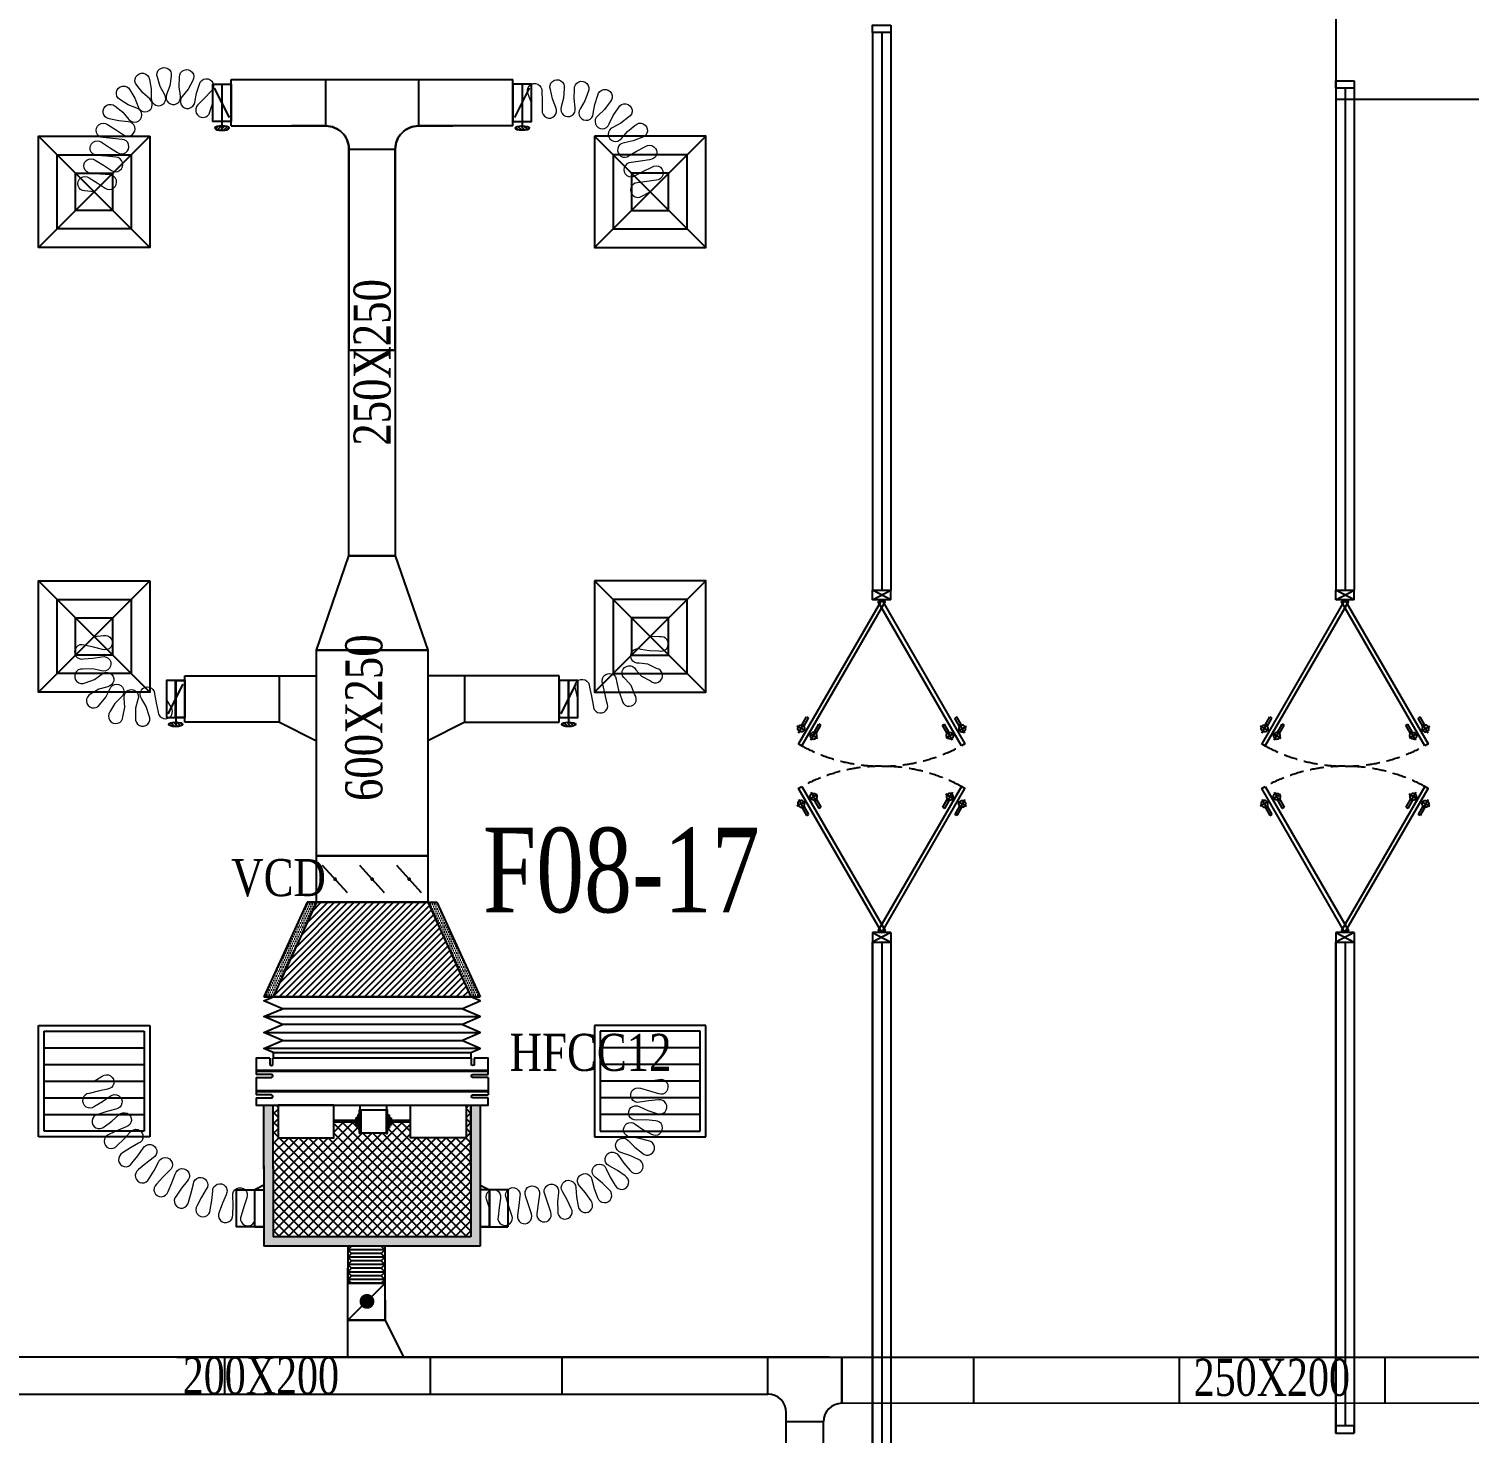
# Model space of a CAD drawing. Header units: metres. Extents: x 352651 to 1421851, y -87441 to -24441.
# Drawn here: x 998630 to 1006402, y -48460 to -40880 of the extents above; entities that cross this region are included whole.
import ezdxf
from ezdxf.enums import TextEntityAlignment as Align

# ---------------------------------------------------------------- set-up
doc = ezdxf.new("R2010")
doc.units = ezdxf.units.M
doc.header["$LTSCALE"] = 300
doc.header["$MEASUREMENT"] = 0
doc.linetypes.add('DASHED2', pattern=[0.375, 0.25, -0.125])
for name, color, linetype in [('bat noi mem', 4, 'CONTINUOUS'), ('CUA', 8, 'CONTINUOUS'), ('CUAGIO', 2, 'CONTINUOUS'), ('KHUAT', 8, 'DASHED2'), ('KT', 1, 'CONTINUOUS'), ('thiet bi', 11, 'CONTINUOUS'), ('vach', 6, 'CONTINUOUS')]:
    doc.layers.add(name, color=color, linetype=linetype)
doc.layers.add('noi mem', color=5, linetype='BATTING', lineweight=0)
doc.styles.add('PHU', font='vntimeh.shx', dxfattribs={"width": 0.8})
doc.styles.add('ROMANS', font='romans.shx', dxfattribs={"width": 0.75, "bigfont": 'romancvn.shx'})
doc.linetypes.add('BATTING', pattern='A,0.0001,-0.1,[134,ltypeshp.shx,S=0.1,R=0,X=-0.1,Y=0],-0.2,[134,ltypeshp.shx,S=0.1,R=180,X=0.1,Y=0],-0.1', length=0.4001)
pattern_1 = [(0, (539295.674, -331379.217), (6.25, 12.5), [0, -12.5])]

# ---------------------------------------------------------------- blocks, each defined once
blk = doc.blocks.new('cot1')
at = {"layer": 'vach'}
blk.add_lwpolyline([(-400, -400), (400, -400), (400, 400), (-400, 400)], close=True, dxfattribs=at)
blk = doc.blocks.new('SAD')
at = {"layer": 'CUAGIO', "color": 8}
for p, q in [((-300, -300), (300, 300)), ((300, -300), (-300, 300))]:
    blk.add_line(p, q, dxfattribs=at)
at = {"layer": 'CUAGIO'}
blk.add_lwpolyline([(300, -300), (300, 300), (-300, 300), (-300, -300)], close=True, dxfattribs=at)
at = {"layer": 'CUAGIO', "color": 8}
for points in [[(200, -200), (200, 200), (-200, 200), (-200, -200)], [(100, -100), (100, 100), (-100, 100), (-100, -100)]]:
    blk.add_lwpolyline(points, close=True, dxfattribs=at)
blk = doc.blocks.new('SAG')
at = {"layer": 'CUAGIO'}
for p, q in [((-300, 300), (-300, -300)), ((300, 300), (-300, 300)), ((300, -300), (300, 300)), ((-300, -300), (300, -300))]:
    blk.add_line(p, q, dxfattribs=at)
at = {"layer": 'CUAGIO', "color": 8}
for p, q in [((-270, 270), (-270, -270)), ((270, 270), (-270, 270)), ((-180, -270), (-180, 270)), ((-90, -270), (-90, 270)), ((0, -270), (0, 270)), ((90, -270), (90, 270)), ((180, -270), (180, 270)), ((270, -270), (270, 270)), ((-270, -270), (270, -270))]:
    blk.add_line(p, q, dxfattribs=at)
blk = doc.blocks.new('1-van gio D200')
at = {"layer": 'CUAGIO'}
h = blk.add_hatch(dxfattribs=at)
h.set_pattern_fill('ANSI31', color=256, scale=100, style=0)
edge = h.paths.add_edge_path()
edge.add_ellipse((486127, -58494), major_axis=(-38.1, 0), ratio=0.310482, start_angle=0, end_angle=360, ccw=False)
for p, q in [((486167, -58437.3), (486087.1, -58277.5)), ((486127, -58257.4), (486127, -58494))]:
    blk.add_line(p, q, dxfattribs=at)
at = {"layer": 'CUAGIO', "const_width": 3}
for points in [[(486127, -58457.4), (486177, -58457.4), (486177, -58257.4), (486077, -58257.4), (486077, -58457.4), (486127, -58457.4)], [(486167, -58437.3), (486087.1, -58277.5)], [(486127, -58257.4), (486127, -58494)]]:
    blk.add_lwpolyline(points, dxfattribs=at)
at = {"layer": 'CUAGIO'}
blk.add_lwpolyline([(486177, -58457.4), (486077, -58457.4), (486077, -58257.4), (486177, -58257.4)], close=True, dxfattribs=at)
at = {"layer": 'CUAGIO', "const_width": 5.35}
blk.add_lwpolyline([(486130.7, -58357.4, -1), (486123.3, -58357.4, -1)], format="xyb", close=True, dxfattribs=at)
at = {"layer": 'CUAGIO', "extrusion": (0, 0, -1)}
blk.add_ellipse((486127, -58494), major_axis=(-38.1, 0), ratio=0.310482, start_param=-1.570796, end_param=4.712389, dxfattribs=at)
blk = doc.blocks.new('bac noi mem')
at = {"layer": 'bat noi mem'}
for p, q in [((493886.7, -64673), (493866.7, -64693)), ((494066.7, -64693), (493866.7, -64693)), ((493866.7, -64693), (493886.7, -64713)), ((493886.7, -64713), (493866.7, -64733)), ((494066.7, -64733), (493866.7, -64733)), ((493866.7, -64733), (493886.7, -64753)), ((494046.7, -64673), (493886.7, -64673)), ((494046.7, -64713), (493886.7, -64713)), ((494046.7, -64673), (494066.7, -64693)), ((494066.7, -64693), (494046.7, -64713)), ((494046.7, -64713), (494066.7, -64733)), ((494066.7, -64733), (494046.7, -64753)), ((493886.7, -64753), (493866.7, -64773)), ((494066.7, -64773), (493866.7, -64773)), ((493866.7, -64773), (493886.7, -64793)), ((493886.7, -64793), (493866.7, -64813)), ((494066.7, -64813), (493866.7, -64813)), ((493866.7, -64813), (493886.7, -64833)), ((494046.7, -64753), (493886.7, -64753)), ((494046.7, -64793), (493886.7, -64793)), ((494046.7, -64753), (494066.7, -64773)), ((494066.7, -64773), (494046.7, -64793)), ((494046.7, -64793), (494066.7, -64813)), ((494066.7, -64813), (494046.7, -64833)), ((493886.7, -64833), (493866.7, -64853)), ((494066.7, -64853), (493866.7, -64853)), ((493866.7, -64853), (493886.7, -64873)), ((494046.7, -64833), (493886.7, -64833)), ((494046.7, -64873), (493886.7, -64873)), ((494046.7, -64833), (494066.7, -64853)), ((494066.7, -64853), (494046.7, -64873))]:
    blk.add_line(p, q, dxfattribs=at)

msp = doc.modelspace()

# ---------------------------------------------------------------- hatches: boundary and pattern name
at = {"layer": 'CUAGIO'}
h = msp.add_hatch(dxfattribs=at)
h.set_pattern_fill('DOTS', color=256, scale=200, style=0)
h.set_pattern_definition(pattern_1)
h.paths.add_polyline_path([(999948.6, -46104.1), (999898.6, -46104.1), (1000132.1, -45594.1), (1000182.1, -45594.1)])
h = msp.add_hatch(dxfattribs=at)
h.set_pattern_fill('ANSI31', color=256, scale=200, style=0)
h.set_pattern_definition([(45, (174941.88, -88941.384), (-17.6776695, 17.6776695), [])])
h.paths.add_polyline_path([(1000782.1, -45594.1), (1000182.1, -45594.1), (999948.6, -46104.1), (1001015.6, -46104.1)])
h = msp.add_hatch(dxfattribs=at)
h.set_pattern_fill('DOTS', color=256, scale=200, style=0)
h.set_pattern_definition(pattern_1)
h.paths.add_polyline_path([(1000782.1, -45594.1), (1000832.1, -45594.1), (1001065.6, -46104.1), (1001015.6, -46104.1)])
h = msp.add_hatch(dxfattribs=at)
h.set_pattern_fill('DOTS', color=2, scale=200, style=0)
h.set_pattern_definition([(0, (449388.366, 10035.894), (6.25, 12.5), [0, -12.5])])
h.paths.add_polyline_path([(1001065.6, -46689.6), (1001015.6, -46689.6), (1001015.6, -47399.6), (999948.6, -47399.6), (999948.6, -47016.9), (999948.6, -46689.6), (999898.6, -46689.6), (999898.6, -47031.9), (999898.6, -47449.6), (1001065.6, -47449.6)])
at = {"layer": 'CUAGIO', "ltscale": 1.5}
h = msp.add_hatch(dxfattribs=at)
h.set_pattern_fill('ANSI37', color=9, scale=300, angle=360, style=0)
h.set_pattern_definition([(45, (533103.715, -539.95), (-26.5165043, 26.5165043), []), (135, (533103.715, -539.95), (-26.5165043, -26.5165043), [])])
h.paths.add_polyline_path([(1001015.6, -47399.6), (1001015.6, -46689.6), (1000989.6, -46689.6), (1000989.6, -46864.6), (1000689.6, -46864.6), (1000689.6, -46781.6), (1000584.3, -46781.6), (1000584.3, -46797.3), (1000573.8, -46797.3), (1000573.8, -46813.1), (1000563.9, -46813.1), (1000563.9, -46838, -1), (1000557.4, -46840.1), (1000421.2, -46840.1, -1), (1000414.8, -46838), (1000414.8, -46813.1), (1000404.9, -46813.1), (1000404.9, -46797.3), (1000394.3, -46797.3), (1000394.3, -46781.6), (1000274.7, -46781.6), (1000274.7, -46864.6), (999974.7, -46864.6), (999974.7, -46689.6), (999948.6, -46689.6), (999948.6, -47031.9), (999948.6, -47399.6)])

# ---------------------------------------------------------------- linework, layer by layer
at = {"layer": 'bat noi mem'}
for p, q in [((999948.6, -46104.1), (1001015.6, -46104.1)), ((1001015.6, -46104.1), (999948.6, -46104.1)), ((1000965.6, -46168.4), (999998.6, -46168.4)), ((999898.6, -46211.2), (1001065.6, -46211.2)), ((999898.6, -46296.9), (1001065.6, -46296.9)), ((1000965.6, -46254.1), (999998.6, -46254.1)), ((1001065.6, -46382.7), (999898.6, -46382.7)), ((999998.6, -46339.8), (1000965.6, -46339.8))]:
    msp.add_line(p, q, dxfattribs=at)
for points in [[(999948.6, -46404.1), (999898.6, -46382.7), (999998.6, -46339.8), (999898.6, -46296.9), (999998.6, -46254.1), (999898.6, -46211.2), (999998.6, -46168.4), (999898.6, -46125.5), (999948.6, -46104.1)], [(1001015.6, -46404.1), (1001065.6, -46382.7), (1000965.6, -46339.8), (1001065.6, -46296.9), (1000965.6, -46254.1), (1001065.6, -46211.2), (1000965.6, -46168.4), (1001065.6, -46125.5), (1001015.6, -46104.1)]]:
    msp.add_lwpolyline(points, dxfattribs=at)
at = {"layer": 'CUA', "linetype": 'Continuous'}
for p, q in [((1003182.1, -40899.6), (1003182.1, -43909.6)), ((1003232.1, -40899.6), (1003232.1, -43909.6)), ((1003282.1, -40899.6), (1003282.1, -43909.6)), ((1005682.1, -41199.6), (1005682.1, -43909.6)), ((1005732.1, -41199.6), (1005732.1, -43909.6)), ((1005782.1, -41199.6), (1005782.1, -43909.6)), ((1003182.1, -48859.6), (1003182.1, -45809.6)), ((1003182.1, -45809.6), (1003182.1, -48859.6)), ((1003232.1, -45809.6), (1003232.1, -48819.6)), ((1003282.1, -45809.6), (1003282.1, -48859.6)), ((1005682.1, -48459.6), (1005682.1, -45809.6)), ((1005682.1, -45809.6), (1005682.1, -48459.6)), ((1005732.1, -45809.6), (1005732.1, -48419.6)), ((1005782.1, -45809.6), (1005782.1, -48459.6))]:
    msp.add_line(p, q, dxfattribs=at)
at = {"layer": 'CUA'}
for p, q in [((1003182.1, -43909.6), (1003281.7, -43909.6)), ((1003281.7, -43962.3), (1003182.1, -43909.6)), ((1003182.1, -43962.3), (1003281.7, -43909.6)), ((1003182.1, -43962.3), (1003182.1, -43909.6)), ((1003281.7, -43962.3), (1003281.7, -43909.6)), ((1005682.1, -43909.6), (1005781.7, -43909.6)), ((1005781.7, -43962.3), (1005682.1, -43909.6)), ((1005682.1, -43962.3), (1005781.7, -43909.6)), ((1005682.1, -43962.3), (1005682.1, -43909.6)), ((1005781.7, -43962.3), (1005781.7, -43909.6)), ((1003281.7, -43962.3), (1003182.1, -43962.3)), ((1005781.7, -43962.3), (1005682.1, -43962.3)), ((1002800.5, -44638.5), (1002826.5, -44593.5)), ((1002811.3, -44644.7), (1002837.3, -44599.7)), ((1002826.5, -44593.5), (1002837.3, -44599.7)), ((1003637.3, -44593.5), (1003626.5, -44599.7)), ((1003652.5, -44644.7), (1003626.5, -44599.7)), ((1003663.3, -44638.5), (1003637.3, -44593.5)), ((1005300.5, -44638.5), (1005326.5, -44593.5)), ((1005311.3, -44644.7), (1005337.3, -44599.7)), ((1005326.5, -44593.5), (1005337.3, -44599.7)), ((1006137.3, -44593.5), (1006126.5, -44599.7)), ((1006152.5, -44644.7), (1006126.5, -44599.7)), ((1006163.3, -44638.5), (1006137.3, -44593.5)), ((1002819.9, -44669.5), (1002774.9, -44643.5)), ((1002783.6, -44680.4), (1002812.5, -44630.2)), ((1002841.5, -44681.9), (1002886.4, -44707.9)), ((1002850.2, -44718.8), (1002879.1, -44668.7)), ((1002867.2, -44677), (1002893.1, -44631.9)), ((1002878, -44683.2), (1002903.9, -44638.2)), ((1002903.9, -44638.2), (1002893.1, -44631.9)), ((1003559.9, -44638.2), (1003570.7, -44631.9)), ((1003585.9, -44683.2), (1003559.9, -44638.2)), ((1003596.7, -44677), (1003570.7, -44631.9)), ((1003622.4, -44681.9), (1003577.4, -44707.9)), ((1003613.7, -44718.8), (1003584.7, -44668.7)), ((1003644, -44669.5), (1003688.9, -44643.5)), ((1003680.3, -44680.4), (1003651.3, -44630.2)), ((1005319.9, -44669.5), (1005274.9, -44643.5)), ((1005283.6, -44680.4), (1005312.5, -44630.2)), ((1005341.5, -44681.9), (1005386.4, -44707.9)), ((1005350.2, -44718.8), (1005379.1, -44668.7)), ((1005367.2, -44677), (1005393.1, -44631.9)), ((1005378, -44683.2), (1005403.9, -44638.2)), ((1005403.9, -44638.2), (1005393.1, -44631.9)), ((1006059.9, -44638.2), (1006070.7, -44631.9)), ((1006085.9, -44683.2), (1006059.9, -44638.2)), ((1006096.7, -44677), (1006070.7, -44631.9)), ((1006122.4, -44681.9), (1006077.4, -44707.9)), ((1006113.7, -44718.8), (1006084.7, -44668.7)), ((1006144, -44669.5), (1006188.9, -44643.5)), ((1006180.3, -44680.4), (1006151.3, -44630.2)), ((1002850.2, -45000.3), (1002879.1, -45050.5)), ((1003613.7, -45000.3), (1003584.7, -45050.5)), ((1005350.2, -45000.3), (1005379.1, -45050.5)), ((1006113.7, -45000.3), (1006084.7, -45050.5)), ((1002819.9, -45049.7), (1002774.9, -45075.6)), ((1002783.6, -45038.8), (1002812.5, -45088.9)), ((1002811.3, -45074.4), (1002837.3, -45119.4)), ((1002841.5, -45037.2), (1002886.4, -45011.3)), ((1002867.2, -45042.2), (1002893.1, -45087.2)), ((1002878, -45035.9), (1002903.9, -45081)), ((1003585.9, -45035.9), (1003559.9, -45081)), ((1003596.7, -45042.2), (1003570.7, -45087.2)), ((1003622.4, -45037.2), (1003577.4, -45011.3)), ((1003652.5, -45074.4), (1003626.5, -45119.4)), ((1003644, -45049.7), (1003688.9, -45075.6)), ((1003680.3, -45038.8), (1003651.3, -45088.9)), ((1005319.9, -45049.7), (1005274.9, -45075.6)), ((1005283.6, -45038.8), (1005312.5, -45088.9)), ((1005311.3, -45074.4), (1005337.3, -45119.4)), ((1005341.5, -45037.2), (1005386.4, -45011.3)), ((1005367.2, -45042.2), (1005393.1, -45087.2)), ((1005378, -45035.9), (1005403.9, -45081)), ((1006085.9, -45035.9), (1006059.9, -45081)), ((1006096.7, -45042.2), (1006070.7, -45087.2)), ((1006122.4, -45037.2), (1006077.4, -45011.3)), ((1006152.5, -45074.4), (1006126.5, -45119.4)), ((1006144, -45049.7), (1006188.9, -45075.6)), ((1006180.3, -45038.8), (1006151.3, -45088.9)), ((1002800.5, -45080.6), (1002826.5, -45125.7)), ((1002826.5, -45125.7), (1002837.3, -45119.4)), ((1002903.9, -45081), (1002893.1, -45087.2)), ((1003559.9, -45081), (1003570.7, -45087.2)), ((1003637.3, -45125.7), (1003626.5, -45119.4)), ((1003663.3, -45080.6), (1003637.3, -45125.7)), ((1005300.5, -45080.6), (1005326.5, -45125.7)), ((1005326.5, -45125.7), (1005337.3, -45119.4)), ((1005403.9, -45081), (1005393.1, -45087.2)), ((1006059.9, -45081), (1006070.7, -45087.2)), ((1006137.3, -45125.7), (1006126.5, -45119.4)), ((1006163.3, -45080.6), (1006137.3, -45125.7)), ((1003281.7, -45756.8), (1003182.1, -45756.8)), ((1003281.7, -45756.8), (1003182.1, -45809.6)), ((1003182.1, -45756.8), (1003281.7, -45809.6)), ((1003182.1, -45756.8), (1003182.1, -45809.6)), ((1003281.7, -45756.8), (1003281.7, -45809.6)), ((1005781.7, -45756.8), (1005682.1, -45756.8)), ((1005781.7, -45756.8), (1005682.1, -45809.6)), ((1005682.1, -45756.8), (1005781.7, -45809.6)), ((1005682.1, -45756.8), (1005682.1, -45809.6)), ((1005781.7, -45756.8), (1005781.7, -45809.6)), ((1003182.1, -45809.6), (1003281.7, -45809.6)), ((1005682.1, -45809.6), (1005781.7, -45809.6))]:
    msp.add_line(p, q, dxfattribs=at)
at = {"layer": 'CUA', "linetype": 'Continuous'}
for points in [[(1003282.1, -40859.6), (1003282.1, -40899.6), (1003182.1, -40899.6), (1003182.1, -40859.6)], [(1005782.1, -41159.6), (1005782.1, -41199.6), (1005682.1, -41199.6), (1005682.1, -41159.6)], [(1005782.1, -48459.6), (1005782.1, -48419.6), (1005682.1, -48419.6), (1005682.1, -48459.6)], [(1005782.1, -48459.6), (1005782.1, -48419.6), (1005682.1, -48419.6), (1005682.1, -48459.6)]]:
    msp.add_lwpolyline(points, close=True, dxfattribs=at)
at = {"layer": 'CUA'}
for points in [[(1002801.6, -44749.9), (1003250.2, -43972.9), (1003231.9, -43962.3), (1002783.3, -44739.4)], [(1003662.2, -44749.9), (1003213.6, -43972.9), (1003231.9, -43962.3), (1003680.5, -44739.4)], [(1005301.6, -44749.9), (1005750.2, -43972.9), (1005731.9, -43962.3), (1005283.3, -44739.4)], [(1006162.2, -44749.9), (1005713.6, -43972.9), (1005731.9, -43962.3), (1006180.5, -44739.4)], [(1002801.6, -44969.2), (1003250.2, -45746.2), (1003231.9, -45756.8), (1002783.3, -44979.8)], [(1003662.2, -44969.2), (1003213.6, -45746.2), (1003231.9, -45756.8), (1003680.5, -44979.8)], [(1005301.6, -44969.2), (1005750.2, -45746.2), (1005731.9, -45756.8), (1005283.3, -44979.8)], [(1006162.2, -44969.2), (1005713.6, -45746.2), (1005731.9, -45756.8), (1006180.5, -44979.8)]]:
    msp.add_lwpolyline(points, close=True, dxfattribs=at)
for centre, major_axis in [((1002797.4, -44656.5), (4.7, -17.6)), ((1003599.9, -44694.9), (17.6, -4.7)), ((1005297.4, -44656.5), (4.7, -17.6)), ((1006099.9, -44694.9), (17.6, -4.7)), ((1002864, -45024.2), (-17.6, 4.7)), ((1003666.5, -45062.7), (-4.7, 17.6)), ((1005364, -45024.2), (-17.6, 4.7)), ((1006166.5, -45062.7), (-4.7, 17.6))]:
    msp.add_ellipse(centre, major_axis=major_axis, ratio=1, dxfattribs=at)
at = {"layer": 'CUA', "extrusion": (0, 0, -1)}
for centre, major_axis in [((1002864, -44694.9), (-17.6, -4.7)), ((1003666.5, -44656.5), (-4.7, -17.6)), ((1005364, -44694.9), (-17.6, -4.7)), ((1006166.5, -44656.5), (-4.7, -17.6)), ((1002797.4, -45062.7), (4.7, 17.6)), ((1003599.9, -45024.2), (17.6, 4.7)), ((1005297.4, -45062.7), (4.7, 17.6)), ((1006099.9, -45024.2), (17.6, 4.7))]:
    msp.add_ellipse(centre, major_axis=major_axis, ratio=1, dxfattribs=at)
at = {"layer": 'CUAGIO'}
for p, q in [((999722.1, -41404.1), (999722.1, -41154.1)), ((1000232.1, -41404.1), (1000232.1, -41154.1)), ((1000732.1, -41154.1), (1000732.1, -41404.1)), ((1001242.1, -41404.1), (1001242.1, -41154.1)), ((1000357.1, -41529.1), (1000607.1, -41529.1)), ((999472.1, -44622.2), (999472.1, -44372.2)), ((999472.1, -44372.2), (1000182.1, -44372.2)), ((999982.1, -44622.2), (999982.1, -44372.2)), ((1001492.1, -44372.2), (1000782.1, -44372.2)), ((1000982.1, -44622.2), (1000982.1, -44372.2)), ((1001492.1, -44622.2), (1001492.1, -44372.2)), ((999982.1, -44622.2), (999472.1, -44622.2)), ((999982.1, -44622.2), (1000182.1, -44722.2)), ((1000982.1, -44622.2), (1000782.1, -44722.2)), ((1000982.1, -44622.2), (1001492.1, -44622.2)), ((1000782.1, -45344.1), (1000182.1, -45344.1)), ((1000349.1, -45543.4), (1000215.2, -45394.8)), ((1000549.1, -45543.4), (1000415.2, -45394.8)), ((1000749.1, -45543.4), (1000615.2, -45394.8)), ((1000132.1, -45594.1), (999898.6, -46104.1)), ((1000182.1, -45594.1), (999948.6, -46104.1)), ((1000182.1, -45594.1), (1000132.1, -45594.1)), ((1000132.1, -45594.1), (1000832.1, -45594.1)), ((1000182.1, -45594.1), (1000132.1, -45594.1)), ((1000782.1, -45594.1), (1001015.6, -46104.1)), ((1000782.1, -45594.1), (1000832.1, -45594.1)), ((1000782.1, -45594.1), (1000832.1, -45594.1)), ((1000832.1, -45594.1), (1001065.6, -46104.1)), ((1001065.6, -46104.1), (999898.6, -46104.1)), ((999898.6, -46104.1), (1001065.6, -46104.1)), ((999948.6, -46104.1), (1001015.6, -46104.1)), ((1001015.6, -46104.1), (999948.6, -46104.1)), ((999898.6, -47031.9), (999898.6, -46689.6)), ((999948.6, -47031.9), (999948.6, -46689.6)), ((1001015.6, -47016.9), (1001015.6, -46689.6)), ((999898.6, -47016.9), (999898.6, -47449.6)), ((999948.6, -47016.9), (999948.6, -47399.6)), ((1001015.6, -47016.9), (1001015.6, -47397.8)), ((999748.9, -47145.7), (999748.9, -47345.7)), ((999848.6, -47345.7), (999848.6, -47145.7)), ((999848.6, -47345.7), (999848.6, -47145.7)), ((1001115.6, -47145.7), (1001115.6, -47345.7)), ((1001115.6, -47345.7), (1001115.6, -47145.7)), ((1001215.3, -47145.7), (1001215.3, -47345.7)), ((999848.6, -47345.7), (999748.9, -47345.7)), ((1001115.6, -47345.7), (1001215.3, -47345.7)), ((1000351.8, -47740.2), (1000351.8, -47569.5)), ((1000351.8, -47649.6), (1000551.8, -47649.6)), ((1000551.8, -47649.6), (1000351.8, -47849.6)), ((1000351.8, -47649.6), (1000551.8, -47649.6)), ((1000551.8, -47649.6), (1000351.8, -47649.6)), ((1000551.8, -47649.6), (1000351.8, -47649.6)), ((1000551.8, -47849.6), (1000351.8, -47849.6)), ((1000551.8, -47849.6), (1000651.8, -48049.6)), ((1002950.7, -48049.6), (995251.8, -48049.6)), ((1003017.1, -48298.3), (1003017.1, -48048.3)), ((1003017.1, -48048.3), (1003017.1, -48298.3)), ((1003727.1, -48049.6), (1003727.1, -48298.3)), ((1004837.1, -48049.6), (1004837.1, -48298.3)), ((1005947.1, -48049.6), (1005947.1, -48298.3)), ((995251.8, -48249.6), (1002617.1, -48248.3)), ((1007057.1, -48299.6), (1003015.2, -48298.3)), ((1002717.1, -52601.1), (1002717.1, -48398.3)), ((1002917.1, -52601.1), (1002917.1, -48398.3))]:
    msp.add_line(p, q, dxfattribs=at)
at = {"layer": 'CUAGIO', "ltscale": 1.5}
msp.add_line((999722.1, -41154.1), (1001242.1, -41154.1), dxfattribs=at)
at = {"layer": 'CUAGIO', "color": 2}
for p, q in [((1001015.6, -46689.6), (1001015.6, -47399.6)), ((1001065.6, -46689.6), (1001065.6, -47449.6)), ((1001015.6, -47399.6), (999948.6, -47399.6)), ((1001065.6, -47449.6), (999898.6, -47449.6)), ((1000551.8, -47849.6), (1000551.8, -47449.6)), ((1000351.8, -47649.6), (1000551.8, -47649.6)), ((1000351.8, -48043.6), (1000351.8, -47677.5)), ((1000551.8, -47741.5), (1000551.8, -47843.6)), ((1000351.8, -47849.6), (1000551.8, -47849.6)), ((999428.5, -48049.6), (1007057.1, -48049.6)), ((999687.1, -48248.3), (999687.1, -48048.3)), ((1000797.1, -48248.3), (1000797.1, -48048.3)), ((1001507.1, -48248.3), (1001507.1, -48048.3)), ((1002617.1, -48248.3), (1002617.1, -48048.3)), ((1003017.1, -48298.3), (1003017.1, -48048.3)), ((1002717.1, -48398.3), (1002717.1, -48348.3)), ((1002917.1, -48398.3), (1002717.1, -48398.3))]:
    msp.add_line(p, q, dxfattribs=at)
at = {"layer": 'CUAGIO'}
for points in [[(999722.1, -41404.1), (1000232.1, -41404.1, -0.414214), (1000357.1, -41529.1), (1000357.1, -42614.1), (1000607.1, -42614.1), (1000607.1, -41529.1, -0.414214), (1000732.1, -41404.1), (1000917.1, -41404.1)], [(1001242.1, -41404.1), (1000732.1, -41404.1, 0.414214), (1000607.1, -41529.1), (1000607.1, -42614.1), (1000357.1, -42614.1), (1000357.1, -41529.1, 0.414214), (1000232.1, -41404.1), (1000047.1, -41404.1)]]:
    msp.add_lwpolyline(points, format="xyb", dxfattribs=at)
for points in [[(1000357.1, -43724.1), (1000357.1, -42614.1), (1000607.1, -42614.1), (1000607.1, -43724.1)], [(1000782.1, -44234.1), (1000182.1, -44234.1), (1000357.1, -43724.1), (1000607.1, -43724.1)], [(999472.1, -44597.2), (999422.1, -44597.2), (999422.1, -44397.2), (999472.1, -44397.2)], [(1001492.1, -44597.2), (1001542.1, -44597.2), (1001542.1, -44397.2), (1001492.1, -44397.2)], [(1000182.1, -45344.1), (1000782.1, -45344.1), (1000782.1, -45594.1), (1000182.1, -45594.1)], [(1000551.8, -47449.6), (1000351.8, -47449.6), (1000351.8, -47649.6), (1000551.8, -47649.6)]]:
    msp.add_lwpolyline(points, close=True, dxfattribs=at)
at = {"layer": 'CUAGIO', "color": 2}
msp.add_lwpolyline([(1000182.1, -44234.1), (1000782.1, -44234.1), (1000782.1, -45344.1), (1000182.1, -45344.1)], close=True, dxfattribs=at)
at = {"layer": 'CUAGIO'}
for points, const_width in [([(1000277.1, -45469.1, 1), (1000287.1, -45469.1, 1)], 10), ([(1000477.1, -45469.1, 1), (1000487.1, -45469.1, 1)], 10), ([(1000677.1, -45469.1, 1), (1000687.1, -45469.1, 1)], 10), ([(1000474.4, -47748.2, -1), (1000434.4, -47748.2, -1)], 40)]:
    msp.add_lwpolyline(points, format="xyb", close=True, dxfattribs=dict(at, const_width=const_width))
for points in [[(999748.9, -47145.7), (999848.6, -47145.7)], [(999898.6, -47120.4), (999848.6, -47145.7)], [(999848.6, -47145.7), (999898.6, -47145.7)], [(1001065.6, -47120.4), (1001115.6, -47145.7)], [(1001115.6, -47145.7), (1001065.6, -47145.7)], [(1001215.3, -47145.7), (1001115.6, -47145.7)], [(999898.6, -47345.7), (999848.6, -47345.7)], [(999848.6, -47345.7), (999898.6, -47345.7)], [(1001065.6, -47345.7), (1001115.6, -47345.7)], [(1001115.6, -47345.7), (1001065.6, -47345.7)]]:
    msp.add_lwpolyline(points, dxfattribs=at)
at = {"layer": 'CUAGIO', "color": 2}
for centre, start, end in [((1002617.1, -48348.3), 0, 90), ((1003017.1, -48398.3), 90, 180)]:
    msp.add_arc(centre, 100, start, end, dxfattribs=at)
at = {"layer": 'KHUAT'}
for centre, start, end in [((1003231.9, -43960.3), 241.40997, 298.59003), ((1005731.9, -43960.3), 241.40997, 298.59003), ((1003231.9, -45758.8), 61.40997, 118.59003), ((1005731.9, -45758.8), 61.40997, 118.59003)]:
    msp.add_arc(centre, 899.3, start, end, dxfattribs=at)
at = {"layer": 'noi mem', "linetype": 'ByBlock', "ltscale": 1.5}
for points in [[(998982.1, -41759.6), (998930.9, -41754.7, -1.333333), (998955.4, -41683.8), (998998.7, -41711.6), (999042, -41739.4, 1.333333), (999066.5, -41668.5), (999015.3, -41663.7), (998964.1, -41658.8, -1.333333), (998988.6, -41587.9), (999031.9, -41615.7), (999075.2, -41643.5, 1.333333), (999099.7, -41572.6), (999048.4, -41567.8), (998997.2, -41562.9, -1.333333), (999021.7, -41492), (999065, -41519.8), (999108.3, -41547.6, 1.333333), (999132.8, -41476.7), (999081.6, -41471.9), (999030.4, -41467, -1.333333), (999054.9, -41396.1), (999098.2, -41423.9), (999141.4, -41451.8, 1.333333), (999166, -41381), (999114.9, -41376), (999063.5, -41364.9, -1.333333), (999095.9, -41297.3), (999136.7, -41330.3), (999169.4, -41368.7, 1.333333), (999213.1, -41307.7), (999166.2, -41289.1), (999121.7, -41261.1, -1.333333), (999175.3, -41208.6), (999202.4, -41253.6), (999220, -41300.8, 1.333333), (999281.9, -41258.4), (999244.2, -41224.9), (999211.9, -41183.5, -1.333333), (999280.2, -41152.4), (999290.3, -41203.9), (999290.7, -41254.3, 1.333333), (999363.4, -41235.5), (999339.3, -41191.3), (999323.2, -41141.3, -1.333333), (999397.9, -41135.4), (999389.8, -41187.3), (999373.1, -41234.8, 1.333333), (999447.7, -41241.9), (999440.3, -41192.1), (999442.1, -41139.6, -1.333333), (999514.4, -41159.5), (999489.1, -41205.6), (999457.1, -41244.5, 1.333333), (999524.9, -41276.7), (999534.9, -41227.3), (999550, -41178.1, -1.333333), (999614.5, -41216.4), (999578.5, -41253.2), (999542.6, -41290, 1.333333), (999607.1, -41328.3), (999622.1, -41279.1)], [(1001342.1, -41279.1), (1001324.5, -41231.5, -1.333333), (1001398.2, -41217.5), (1001399.2, -41268.2), (1001400, -41318.7, 1.333333), (1001473.8, -41305.1), (1001456.4, -41257.6), (1001443.9, -41207.5, -1.333333), (1001518.7, -41201.5), (1001514.3, -41253.1), (1001502.9, -41301.4, 1.333333), (1001577.7, -41306), (1001572.3, -41256.6), (1001574.2, -41204.9, -1.333333), (1001647.7, -41219.9), (1001629.2, -41268.2), (1001604.8, -41311.5, 1.333333), (1001675.5, -41336.6), (1001683.9, -41287.6), (1001700, -41238.5, -1.333333), (1001766.5, -41273.2), (1001735.4, -41314.5), (1001700, -41349.4, 1.333333), (1001761, -41393.1), (1001782.6, -41348.4), (1001811.7, -41305.6, -1.333333), (1001866, -41357.3), (1001824.7, -41388.4), (1001781, -41412.2, 1.333333), (1001827.5, -41471), (1001860.7, -41434), (1001900.5, -41400.9, -1.333333), (1001938.3, -41465.7), (1001890, -41484.1), (1001841.5, -41494.9, 1.333333), (1001869.9, -41564.3), (1001912, -41537.9), (1001957.2, -41514.7, -1.333333), (1001979.8, -41586.2), (1001929.6, -41593.3), (1001879.4, -41600.3, 1.333333), (1001902, -41671.8), (1001947.1, -41648.7), (1001992.2, -41625.6, -1.333333), (1002014.8, -41697.1), (1001964.6, -41704.1), (1001914.4, -41711.2, 1.333333), (1001937, -41782.7), (1001982.1, -41759.6)], [(998982.1, -44159.6), (999032.6, -44154.4, -1.333333), (999027.8, -44229.3), (998978.4, -44217.7), (998929, -44206.1, 1.333333), (998924.2, -44280.9), (998974.7, -44275.8), (999024.1, -44269.1, -1.333333), (999021.4, -44344.1), (998972.6, -44333.9), (998920.1, -44335.3, 1.333333), (998934.1, -44409), (998983.4, -44391), (999023.2, -44362.6, -1.333333), (999055.5, -44430.4), (999008.4, -44443.4), (998963.3, -44470.4, 1.333333), (999011.7, -44527.7), (999045.9, -44487.8), (999066.6, -44443.5, -1.333333), (999128, -44486.6), (999093.4, -44521.1), (999067.4, -44566.8, 1.333333), (999137.8, -44592.9), (999147.9, -44541.3), (999144.1, -44492.6, -1.333333), (999218.8, -44499.9), (999205.6, -44547), (999205.5, -44599.5, 1.333333), (999279.6, -44587.6), (999263, -44537.7), (999238, -44493.9, -1.333333), (999308.5, -44468.2), (999317.7, -44517.8), (999327.5, -44567.5, 1.333333), (999397.6, -44541), (999372.1, -44497.2)], [(1001592.1, -44497.2), (1001581.5, -44448.4, -1.333333), (1001654.8, -44432.6), (1001665.2, -44481.5), (1001675.5, -44530.4, 1.333333), (1001748.9, -44514.6), (1001738.2, -44465.7), (1001727.5, -44416.9, -1.333333), (1001800.8, -44401.1), (1001811.2, -44450), (1001829.7, -44500, 1.333333), (1001899.9, -44473.5), (1001880.7, -44423.7), (1001849.4, -44389.3, -1.333333), (1001905.3, -44339.3), (1001936.1, -44374.2), (1001983.5, -44398.9, 1.333333), (1002017.6, -44332.1), (1001969.8, -44308.1), (1001922.8, -44302.6, -1.333333), (1001932, -44228.1), (1001979, -44234.2), (1002028.9, -44236.5, 1.333333), (1002032.1, -44161.5), (1001982.1, -44159.6)], [(998982.1, -46559.6), (999025.4, -46533.3, -1.333333), (999053.7, -46602.7), (999004.3, -46614.1), (998955, -46625.5, 1.333333), (998983.3, -46695), (999026.5, -46668.6), (999068.5, -46641.2, -1.333333), (999098.9, -46709.8), (999050.4, -46722.5), (999001.9, -46738.7, 1.333333), (999036.6, -46805.2), (999077.6, -46774.7), (999115.8, -46742.1, -1.333333), (999154.7, -46806.2), (999108.2, -46825), (999062.2, -46847.3, 1.333333), (999105.2, -46908.8), (999141.9, -46873.2), (999175.6, -46836, -1.333333), (999222.4, -46894.6), (999178.7, -46919.2), (999135.9, -46947.2, 1.333333), (999186.4, -47002.7), (999218.3, -46962.8), (999246.9, -46921.5, -1.333333), (999300.9, -46973.6), (999260.6, -47003.7), (999221.8, -47036.9, 1.333333), (999279, -47085.5), (999305.5, -47041.8), (999328.6, -46997.2, -1.333333), (999388.8, -47042), (999352.8, -47076.9), (999318.6, -47114.9, 1.333333), (999381.5, -47155.6), (999402.2, -47108.9), (999419.4, -47061.8, -1.333333), (999484.8, -47098.4), (999453.5, -47137.7), (999424.5, -47179.7, 1.333333), (999492.1, -47212.1), (999506.6, -47163.1), (999517.6, -47114.1, -1.333333), (999587.2, -47142.1), (999561.3, -47185.1), (999537.8, -47230.5, 1.333333), (999609.1, -47253.9), (999617.2, -47203.5), (999621.8, -47153.5, -1.333333), (999694.4, -47172.3), (999674.2, -47218.2), (999656.8, -47266.3, 1.333333), (999730.4, -47280.4), (999732, -47229.3), (999731, -47178.8, -1.333333), (999805.3, -47189.3), (999790.3, -47237.6), (999775.5, -47286, 1.333333), (999849.8, -47296.3), (999848.6, -47245.7)], [(1001115.6, -47245.7), (1001100.1, -47196.8, -1.333333), (1001174.8, -47190.2), (1001168.2, -47240.9), (1001161.6, -47291.7, 1.333333), (1001236.3, -47285.1), (1001220.8, -47236.2), (1001205.3, -47187.4, -1.333333), (1001280, -47180.8), (1001273.4, -47231.5), (1001266.8, -47282.3, 1.333333), (1001341.5, -47275.7), (1001325.9, -47226.8), (1001310.4, -47178, -1.333333), (1001385.1, -47171.3), (1001378.5, -47222.1), (1001371.9, -47272.9, 1.333333), (1001446.6, -47266.2), (1001431.1, -47217.4), (1001413.7, -47169.9, -1.333333), (1001488.1, -47160.2), (1001483.4, -47210.6), (1001483.5, -47262.4, 1.333333), (1001556.7, -47246.3), (1001534.9, -47199.3), (1001509.5, -47155.5, -1.333333), (1001581, -47132.9), (1001585.3, -47183.4), (1001594.4, -47234.3, 1.333333), (1001663.7, -47205.5), (1001634, -47163.1), (1001601.2, -47124.5, -1.333333), (1001667.6, -47089.7), (1001680.7, -47138.6), (1001698.7, -47187.1, 1.333333), (1001761.8, -47146.6), (1001725.1, -47110), (1001686, -47077.8, -1.333333), (1001745.3, -47031.8), (1001766.8, -47077.7), (1001793.1, -47122.3, 1.333333), (1001848, -47071.3), (1001805.5, -47041.8), (1001761.3, -47016.9, -1.333333), (1001811.6, -46961.3), (1001840.8, -47002.6), (1001874.5, -47041.9, 1.333333), (1001919.6, -46982), (1001872.5, -46960.5), (1001824.7, -46943.8, -1.333333), (1001864.4, -46880.1), (1001900.4, -46915.7), (1001940.6, -46948.4, 1.333333), (1001974.4, -46881.5), (1001924.3, -46868.6), (1001874.3, -46860.6, -1.333333), (1001902.1, -46790.9), (1001943.8, -46819.6), (1001989.1, -46844.8, 1.333333), (1002010.6, -46772.9), (1001959, -46769), (1001908.4, -46770, -1.333333), (1001923.5, -46696.5), (1001969.6, -46717.4), (1002018.6, -46734.2, 1.333333), (1002027.2, -46659.7), (1001975.7, -46664.9), (1001925.1, -46673, -1.333333), (1001929.7, -46598.1), (1001978.9, -46612.3), (1002028.2, -46626.4, 1.333333), (1002032.7, -46551.5), (1001982.1, -46559.6)]]:
    msp.add_lwpolyline(points, format="xyb", dxfattribs=at)
at = {"layer": 'thiet bi'}
for p, q in [((999948.6, -46404.1), (1001015.6, -46404.1)), ((999948.6, -46404.1), (999948.6, -46435.6)), ((1001015.6, -46404.1), (1001015.6, -46435.6)), ((1001107.6, -46501.6), (999856.6, -46501.6)), ((1001107.6, -46506.6), (999856.6, -46506.6)), ((1001107.6, -46612.6), (999856.6, -46612.6)), ((1001107.6, -46617.6), (999856.6, -46617.6)), ((1000418, -46711.7), (1000418, -46689.6)), ((1000560.7, -46711.7), (1000560.7, -46689.6)), ((1000394.3, -46772.5), (1000274.7, -46772.5)), ((1000274.7, -46772.5), (1000274.7, -46781.6)), ((1000394.3, -46781.6), (1000274.7, -46781.6)), ((1000404.9, -46756.9), (1000394.3, -46756.9)), ((1000394.3, -46756.9), (1000394.3, -46797.3)), ((1000414.8, -46741.1), (1000404.9, -46741.1)), ((1000404.9, -46741.1), (1000404.9, -46813.1)), ((1000421.2, -46714), (1000421.2, -46840.1)), ((1000557.4, -46714), (1000557.4, -46840.1)), ((1000563.9, -46741.1), (1000573.8, -46741.1)), ((1000573.8, -46741.1), (1000573.8, -46813.1)), ((1000573.8, -46756.9), (1000584.3, -46756.9)), ((1000584.3, -46756.9), (1000584.3, -46797.3)), ((1000689.6, -46772.5), (1000584.3, -46772.5)), ((1000689.6, -46781.6), (1000584.3, -46781.6)), ((1000404.9, -46797.3), (1000394.3, -46797.3)), ((1000414.8, -46813.1), (1000404.9, -46813.1)), ((1000563.9, -46813.1), (1000573.8, -46813.1)), ((1000573.8, -46797.3), (1000584.3, -46797.3))]:
    msp.add_line(p, q, dxfattribs=at)
for points in [[(999930.6, -46435.6), (999856.6, -46435.6), (999856.6, -46523.1)], [(1001017.6, -46435.6), (999946.6, -46435.6)], [(1001107.6, -46523.1), (1001107.6, -46435.6), (1001033.6, -46435.6)], [(999856.6, -46539.1), (999856.6, -46634.1)], [(1001107.6, -46539.1), (1001107.6, -46634.1)], [(999856.6, -46650.1), (999856.6, -46689.6), (1001107.6, -46689.6), (1001107.6, -46650.1)]]:
    msp.add_lwpolyline(points, dxfattribs=at)
for points in [[(999930.6, -46435.6), (999930.6, -46467.6, 1), (999946.6, -46467.6), (999946.6, -46435.6)], [(1001033.6, -46435.6), (1001033.6, -46467.6, -1), (1001017.6, -46467.6), (1001017.6, -46435.6)], [(999856.6, -46539.1), (999938.6, -46539.1, 1), (999938.6, -46523.1), (999856.6, -46523.1)], [(1001107.6, -46539.1), (1001025.6, -46539.1, -1), (1001025.6, -46523.1), (1001107.6, -46523.1)], [(999856.6, -46650.1), (999938.6, -46650.1, 1), (999938.6, -46634.1), (999856.6, -46634.1)], [(1001107.6, -46650.1), (1001025.6, -46650.1, -1), (1001025.6, -46634.1), (1001107.6, -46634.1)]]:
    msp.add_lwpolyline(points, format="xyb", dxfattribs=at)
for points in [[(999974.7, -46864.6), (1000274.7, -46864.6), (1000274.7, -46689.6), (999974.7, -46689.6)], [(1000989.6, -46864.6), (1000689.6, -46864.6), (1000689.6, -46689.6), (1000989.6, -46689.6)], [(1000563.9, -46840.1), (1000414.8, -46840.1), (1000414.8, -46714), (1000563.9, -46714)]]:
    msp.add_lwpolyline(points, close=True, dxfattribs=at)
for centre, start, end in [((1000418, -46715.1), 18.04953, 161.95047), ((1000560.7, -46715.1), 18.04953, 161.95047), ((1000418, -46839.1), 198.04953, 341.95047), ((1000560.7, -46839.1), 198.04953, 341.95047)]:
    msp.add_arc(centre, 3.41, start, end, dxfattribs=at)

# ---------------------------------------------------------------- block references
at = {"layer": 'CUAGIO'}
for name, p in [('1-van gio D200', (513545.1, 17078.3)), ('bac noi mem', (506485.1, 17223.4))]:
    msp.add_blockref(name, p, dxfattribs=at)
at = {"layer": 'CUAGIO', "xscale": -1}
for p in [(1487419.2, 17078.3), (1485549.2, 13860.2), (1487669.2, 13860.2)]:
    msp.add_blockref('1-van gio D200', p, dxfattribs=at)
for name, p, rotation in [('SAD', (998982.1, -41759.6), 180), ('SAD', (998982.1, -44159.6), 180), ('SAG', (998982.1, -46559.6), 270)]:
    msp.add_blockref(name, p, dxfattribs=dict(at, rotation=rotation))
at = {"layer": 'CUAGIO'}
for name, p, rotation in [('SAD', (1001982.1, -41759.6), 180), ('SAD', (1001982.1, -44159.6), 180), ('SAG', (1001982.1, -46559.6), 90)]:
    msp.add_blockref(name, p, dxfattribs=dict(at, rotation=rotation))
at = {"layer": 'vach'}
msp.add_blockref('cot1', (1006082.1, -40859.6), dxfattribs=at)

# ---------------------------------------------------------------- texts
at = {"layer": 'CUAGIO', "color": 2, "style": 'PHU', "width": 0.75}
for s, p in [('200x200', (999882.1, -48248.8)), ('250x200', (1005337.1, -48258))]:
    msp.add_text(s, height=200, dxfattribs=at).set_placement(p, align=Align.CENTER)
at = {"layer": 'CUAGIO', "color": 2, "char_height": 200, "attachment_point": 1, "rotation": 90, "style": 'PHU'}
for s, insert, width in [('250x250', (1000381.8, -43129.7), 788.836), ('600x250', (1000337.4, -45047.5), 1155.253)]:
    msp.add_mtext(s, dxfattribs=dict(at, insert=insert, width=width))
at = {"layer": 'CUAGIO', "color": 2, "char_height": 200, "attachment_point": 1, "style": 'PHU'}
for s, insert, width in [('VCD', (999722.4, -45360.7), 439.881), ('hfcc12', (1001224.9, -46304), 924.737)]:
    msp.add_mtext(s, dxfattribs=dict(at, insert=insert, width=width))
at = {"layer": 'KT', "ltscale": 1.5, "insert": (1001080.3, -45192), "char_height": 456.096, "width": 2517.297, "attachment_point": 1, "style": 'ROMANS'}
msp.add_mtext('{\\fTimes New Roman|b0|i0|c0|p18;F08-17}', dxfattribs=at)

doc.saveas('drawing.dxf')
